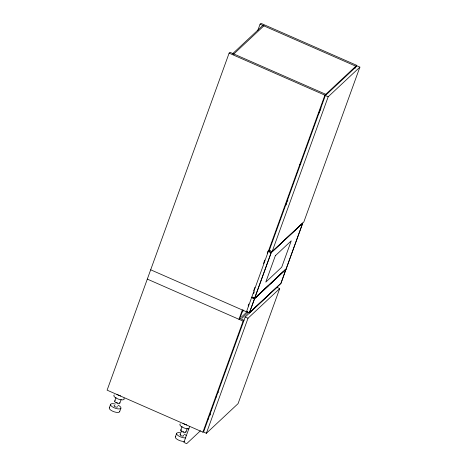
<?xml version="1.0" encoding="UTF-8"?>
<svg xmlns="http://www.w3.org/2000/svg" width="467" height="467" viewBox="0 0 467 467"><rect width="100%" height="100%" fill="white"/><g stroke="black" fill="none" stroke-linecap="round" stroke-linejoin="round"><path stroke-width="0.7" d="M246.197 311.436L249.448 312.832L246.197 311.466M286.032 269.202L254.486 298.74L286.038 269.173L280.941 283.376L249.343 312.843L280.959 283.341L286.008 269.161L284.421 270.632M251.299 297.339L254.562 298.658L249.384 312.832L254.568 298.693M302.739 223.179L271.175 252.548L254.655 298.285L286.23 268.77L302.733 223.115L271.239 252.647L267.994 251.217L267.241 253.295M302.709 223.15L286.195 268.758M268.957 251.31L325.791 94.311L230.009 52.304L229.11 53.15L107.112 390.161L202.894 432.162L203.799 431.321M109.652 407.551L109.348 407.837L110.615 404.334M114.695 401.147L116.02 397.487M119.832 403.109L121.151 399.454M119.622 411.766L120.889 408.263M257.831 30.367L260.066 24.196L260.971 23.35L356.753 65.357L356.257 66.728M175.825 436.411L175.405 436.803L176.672 433.306M180.752 430.113L182.072 426.459M180.139 434.631L181.435 431.053M185.889 432.08L187.209 428.42M189.684 426.371L183.875 442.418L186.683 443.65L200.489 430.737M242.338 309.995L238.97 319.3L239.869 318.459L242.998 309.814M248.146 306.043L248.818 304.005M253.698 290.707L254.929 287.304M263.551 263.499L264.725 260.061M202.894 432.162L243.097 321.109L243.996 320.269L239.869 318.459M356.753 65.357L324.892 95.157L246.465 311.804L150.683 269.798M207.611 420.207L208.107 418.841M211.323 409.968L211.814 408.602M215.526 398.357L216.017 396.991M245.21 317L203.559 432.068L206.367 433.3L238.065 403.646L279.715 288.583L276.913 287.351L245.21 317L248.018 318.231L279.715 288.583M253.575 293.819L254.317 291.764M319.183 112.856L320.975 108.011M209.998 415.268L210.494 413.902M206.367 433.3L248.018 318.231M269.319 250.405L272.127 251.631L328.184 96.768L359.888 67.12L357.08 65.888L325.376 95.537L328.184 96.768M355.101 68.258L355.848 66.197L260.066 24.196M359.888 67.12L303.824 221.983L272.127 251.631M254.62 298.267L271.251 252.612L268.011 251.188M254.509 298.664L251.316 297.304M175.405 436.803L175.709 436.522M319.23 112.821L319.516 112.5M286.113 204.78L285.775 205.136L287.509 200.355L287.952 200.145M299.82 164.688L300.871 163.701M255.56 297.631L261.853 291.741M262.903 290.76L268.677 285.36M270.253 283.883L276.026 278.484M277.596 277.013L283.37 271.613M242.25 311.88L243.307 310.894M241.276 317.216L247.119 311.752M241.813 318.377L248.181 312.417M217.499 392.893L218.404 392.046M268.548 250.656L270.171 251.007L268.624 250.82M254.708 298.261L252.116 297.105L254.632 298.267M229.11 53.15L324.892 95.157M251.357 297.228L254.509 298.611M147.315 279.108L243.097 321.109M117.351 406.564A1.792 0.648 19.9 0 1 116.464 407.136A1.792 0.648 19.9 0 1 114.275 406.179A1.792 0.648 19.9 0 1 114.789 405.438M119.721 402.536A2.761 0.992 19.9 0 1 118.56 403.441A2.761 0.992 19.9 0 1 115.25 402.175A2.761 0.992 19.9 0 1 115.273 400.832M123.953 398.065A5.522 1.985 19.9 0 1 118.776 399.267A5.522 1.985 19.9 0 1 114.298 394.889M119.68 411.234A5.522 1.985 19.9 0 1 114.217 411.818A5.522 1.985 19.9 0 1 109.325 407.825M117.988 405.093A5.522 1.985 19.9 0 1 119.429 408.929A5.522 1.985 19.9 0 1 110.994 405.695A5.522 1.985 19.9 0 1 115.337 404.078M117.83 402.945A1.792 0.648 19.9 0 1 117.398 402.846M116.534 402.519A1.792 0.648 19.9 0 1 116.166 402.309M120.708 395.969A5.522 1.985 19.9 0 1 116.913 394.306M183.204 435.314A1.792 0.648 19.9 0 1 182.895 436.125A1.792 0.648 19.9 0 1 180.601 435.372A1.792 0.648 19.9 0 1 180.513 434.427M185.778 431.502A2.761 0.992 19.9 0 1 184.617 432.407A2.761 0.992 19.9 0 1 181.301 431.14A2.761 0.992 19.9 0 1 181.324 429.798M189.065 428.817A5.522 1.985 19.9 0 1 182.241 427.101A5.522 1.985 19.9 0 1 180.355 423.861M184.523 441.362A5.522 1.985 19.9 0 1 178.283 439.972A5.522 1.985 19.9 0 1 175.376 436.797M185.79 437.859A5.522 1.985 19.9 0 1 177.495 435.121A5.522 1.985 19.9 0 1 180.058 432.751M184.045 434.065A5.522 1.985 19.9 0 1 186.105 435.402M183.887 431.917A1.792 0.648 19.9 0 1 183.011 431.671M181.92 431.053A1.792 0.648 19.9 0 1 181.716 430.831M186.765 424.941A5.522 1.985 19.9 0 1 182.971 423.271M275.337 255.718L265.781 282.115L281.7 267.223L291.256 240.826L275.337 255.718M263.114 25.2L232.578 53.758L233.57 54.195L264.106 25.638L263.114 25.2"/></g></svg>
